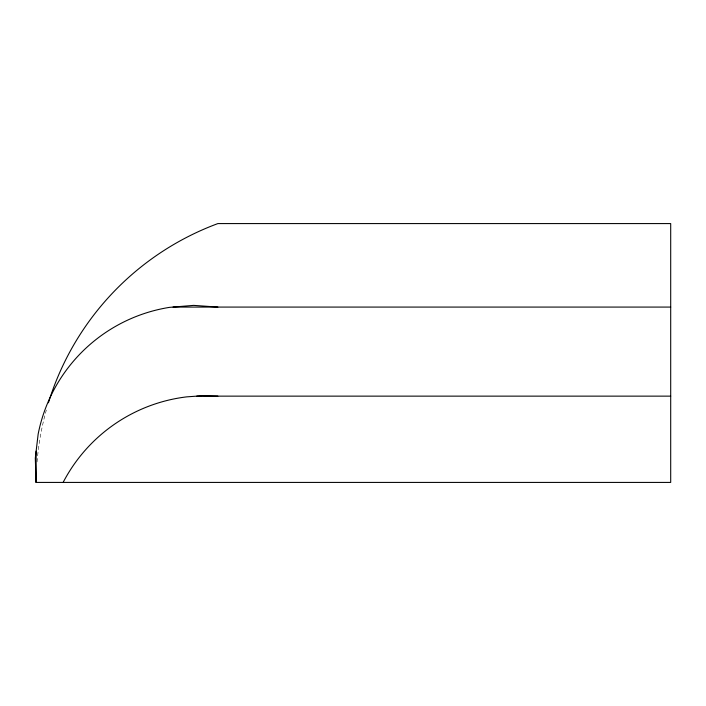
<?xml version="1.0" encoding="UTF-8"?>
<svg xmlns="http://www.w3.org/2000/svg" width="706" height="706" viewBox="0 0 706 706"><rect width="100%" height="100%" fill="white"/><g stroke="black" fill="none" stroke-linecap="round" stroke-linejoin="round"><path stroke-width="0.53" stroke-dasharray="3.53 2.65" d="M37.047 461.953A278.446 278.446 0 0 1 46.322 410.036"/><path stroke-width="1.06" d="M173.049 307.075L670.7 307.075M196.789 396.137L670.7 396.137M217.872 396.137L202.251 395.748L186.666 396.869A161.074 161.074 0 0 0 63.125 482.419M217.872 307.075L193.673 305.38L169.493 307.366A159.477 159.477 0 0 0 38.159 434.075L35.3 458.168L36.13 482.419L670.7 482.419L670.7 223.581L217.872 223.581A278.446 278.446 0 0 0 48.44 402.791M36.13 451.169L36.13 482.419A278.446 278.446 0 0 1 36.2 478.112"/></g></svg>
